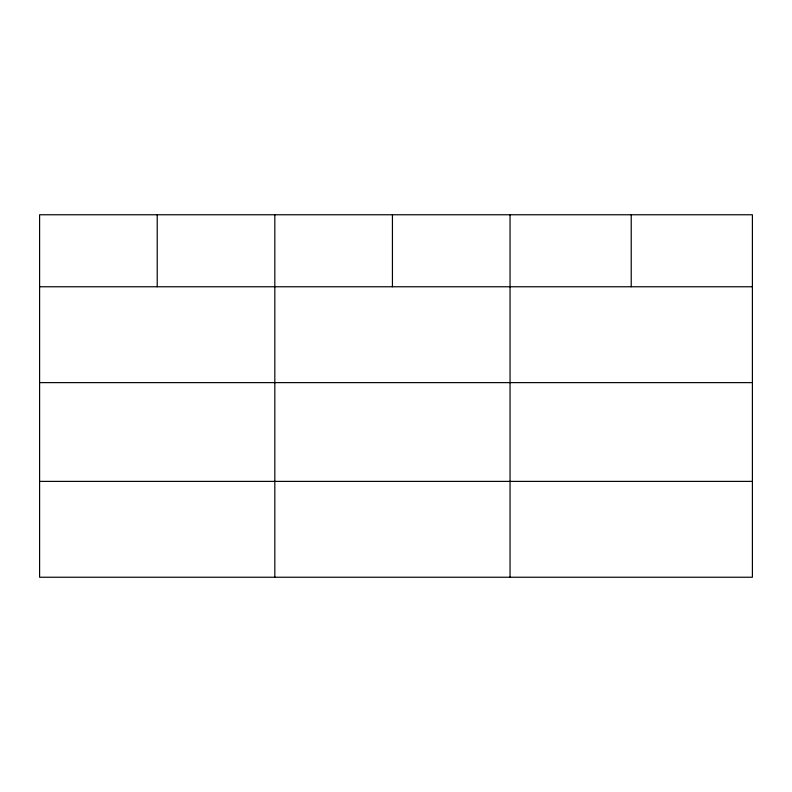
<?xml version="1.0" encoding="UTF-8"?>
<svg xmlns="http://www.w3.org/2000/svg" width="792" height="792" viewBox="0 0 792 792"><rect width="100%" height="100%" fill="white"/><g stroke="black" fill="none" stroke-linecap="round" stroke-linejoin="round"><path stroke-width="1.19" d="M752.4 382.625L752.4 214.761L39.6 214.761L39.6 577.239L752.4 577.239L752.4 382.625L39.6 382.625M39.6 286.763L752.4 286.763M39.6 481.387L752.4 481.387M631.224 214.761L631.224 286.763M510.048 214.761L510.048 577.239M392.436 214.761L392.436 286.763M274.824 214.761L274.824 577.239M157.212 214.761L157.212 286.763"/></g></svg>
